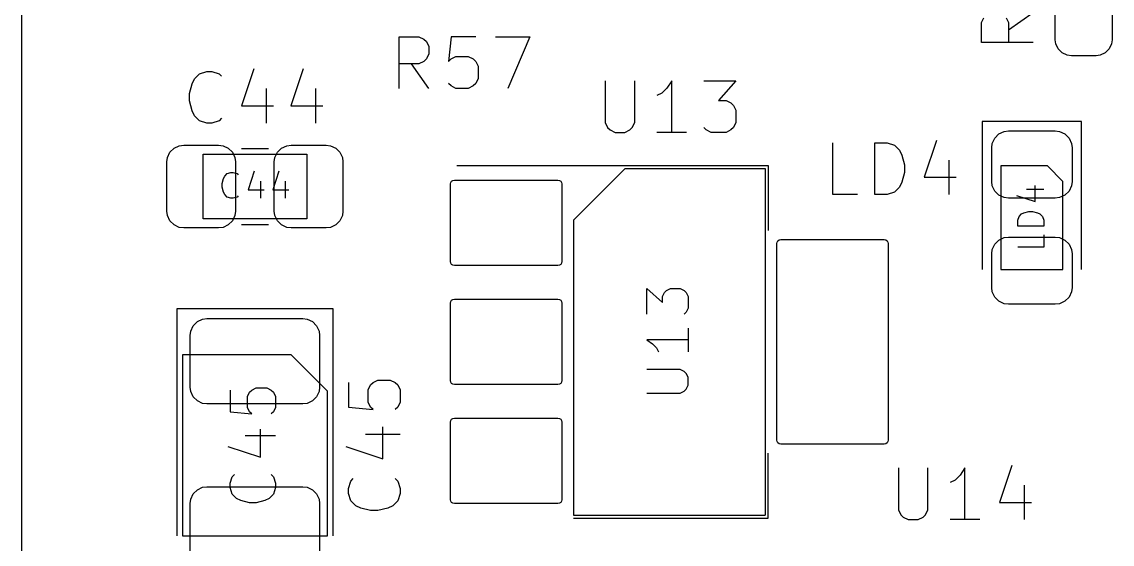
# Model space of a CAD drawing. Header units: millimetres. Extents: x 132 to 276, y -210 to -42.
# Drawn here: x 132.5 to 153.55, y -85.91 to -75.82 of the extents above; entities that cross this region are included whole.
import ezdxf

# ---------------------------------------------------------------- set-up
doc = ezdxf.new("R2010")
doc.units = ezdxf.units.MM
for name, color, linetype in [('BLACK', 7, 'CONTINUOUS'), ('GRAY3', 9, 'CONTINUOUS'), ('LYELLOW', 51, 'CONTINUOUS'), ('WHITE', 7, 'CONTINUOUS')]:
    doc.layers.add(name, color=color, linetype=linetype)

msp = doc.modelspace()

# ---------------------------------------------------------------- linework, layer by layer
at = {"layer": 'BLACK', "linetype": 'CONTINUOUS'}
for p, q in [((152.45, -76.1625), (152.45, -75.6625)), ((153.55, -75.6625), (153.55, -76.1625)), ((152.460648, -76.243381), (152.45, -76.1625)), ((153.55, -76.1625), (153.539352, -76.243381)), ((152.506515, -76.341743), (152.460648, -76.243381)), ((152.583257, -76.418485), (152.506515, -76.341743)), ((153.493485, -76.341743), (153.416743, -76.418485)), ((153.539352, -76.243381), (153.493485, -76.341743)), ((152.681619, -76.464352), (152.583257, -76.418485)), ((152.7625, -76.475), (152.681619, -76.464352)), ((153.2375, -76.475), (152.7625, -76.475)), ((153.318381, -76.464352), (153.2375, -76.475)), ((153.416743, -76.418485), (153.318381, -76.464352)), ((151.236074, -78.165883), (151.283775, -78.063587)), ((151.283775, -78.063587), (151.363587, -77.983775)), ((151.363587, -77.983775), (151.465883, -77.936074)), ((151.465883, -77.936074), (151.55, -77.925001)), ((151.55, -77.925001), (152.450001, -77.925)), ((152.450001, -77.925), (152.534117, -77.936074)), ((152.534117, -77.936074), (152.636413, -77.983775)), ((152.636413, -77.983775), (152.716225, -78.063587)), ((152.716225, -78.063587), (152.763926, -78.165883)), ((135.358776, -78.338588), (135.438588, -78.258776)), ((135.438588, -78.258776), (135.540884, -78.211074)), ((135.540884, -78.211074), (135.625, -78.2)), ((135.625, -78.2), (136.3, -78.2)), ((136.3, -78.2), (136.384116, -78.211074)), ((136.384116, -78.211074), (136.486412, -78.258776)), ((136.486412, -78.258776), (136.566224, -78.338588)), ((137.433776, -78.338588), (137.513588, -78.258776)), ((137.513588, -78.258776), (137.615884, -78.211074)), ((137.615884, -78.211074), (137.7, -78.2)), ((137.7, -78.2), (138.375, -78.2)), ((138.375, -78.2), (138.459116, -78.211074)), ((138.459116, -78.211074), (138.561412, -78.258776)), ((138.561412, -78.258776), (138.641224, -78.338588)), ((151.225, -78.249999), (151.236074, -78.165883)), ((151.225001, -78.9), (151.225, -78.249999)), ((152.763926, -78.165883), (152.774999, -78.25)), ((152.774999, -78.25), (152.775, -78.900001)), ((135.3, -78.525), (135.311074, -78.440884)), ((135.311074, -78.440884), (135.358776, -78.338588)), ((136.566224, -78.338588), (136.613926, -78.440884)), ((136.613926, -78.440884), (136.625, -78.525)), ((137.375, -78.525), (137.386074, -78.440884)), ((137.386074, -78.440884), (137.433776, -78.338588)), ((138.641224, -78.338588), (138.688926, -78.440884)), ((138.688926, -78.440884), (138.7, -78.525)), ((135.3, -79.475), (135.3, -78.525)), ((136.625, -78.525), (136.625, -79.475)), ((137.375, -79.475), (137.375, -78.525)), ((138.7, -78.525), (138.7, -79.475)), ((140.775, -78.95), (140.780709, -78.921299)), ((140.780709, -78.921299), (140.796967, -78.896967)), ((140.796967, -78.896967), (140.821299, -78.880709)), ((140.821299, -78.880709), (140.85, -78.875)), ((140.85, -78.875), (142.85, -78.875)), ((142.85, -78.875), (142.878701, -78.880709)), ((142.878701, -78.880709), (142.903033, -78.896967)), ((142.903033, -78.896967), (142.919291, -78.921299)), ((142.919291, -78.921299), (142.925, -78.95)), ((151.236074, -78.984117), (151.225001, -78.9)), ((152.775, -78.900001), (152.763926, -78.984117)), ((140.775, -80.45), (140.775, -78.95)), ((142.925, -78.95), (142.925, -80.45)), ((151.283775, -79.086413), (151.236074, -78.984117)), ((151.363587, -79.166225), (151.283775, -79.086413)), ((152.716225, -79.086413), (152.636413, -79.166225)), ((152.763926, -78.984117), (152.716225, -79.086413)), ((151.465883, -79.213926), (151.363587, -79.166225)), ((151.549999, -79.225), (151.465883, -79.213926)), ((152.45, -79.224999), (151.549999, -79.225)), ((152.534117, -79.213926), (152.45, -79.224999)), ((152.636413, -79.166225), (152.534117, -79.213926)), ((135.311074, -79.559116), (135.3, -79.475)), ((135.358776, -79.661412), (135.311074, -79.559116)), ((136.613926, -79.559116), (136.566224, -79.661412)), ((136.625, -79.475), (136.613926, -79.559116)), ((137.386074, -79.559116), (137.375, -79.475)), ((137.433776, -79.661412), (137.386074, -79.559116)), ((138.688926, -79.559116), (138.641224, -79.661412)), ((138.7, -79.475), (138.688926, -79.559116)), ((135.438588, -79.741224), (135.358776, -79.661412)), ((135.540884, -79.788926), (135.438588, -79.741224)), ((136.486412, -79.741224), (136.384116, -79.788926)), ((136.566224, -79.661412), (136.486412, -79.741224)), ((137.513588, -79.741224), (137.433776, -79.661412)), ((137.615884, -79.788926), (137.513588, -79.741224)), ((138.561412, -79.741224), (138.459116, -79.788926)), ((138.641224, -79.661412), (138.561412, -79.741224)), ((135.625, -79.8), (135.540884, -79.788926)), ((136.3, -79.8), (135.625, -79.8)), ((136.384116, -79.788926), (136.3, -79.8)), ((137.7, -79.8), (137.615884, -79.788926)), ((138.375, -79.8), (137.7, -79.8)), ((138.459116, -79.788926), (138.375, -79.8)), ((151.363587, -80.033775), (151.465883, -79.986074)), ((151.465883, -79.986074), (151.55, -79.975001)), ((151.55, -79.975001), (152.450001, -79.975)), ((152.450001, -79.975), (152.534117, -79.986074)), ((152.534117, -79.986074), (152.636413, -80.033775)), ((147.075, -80.1), (147.080709, -80.071299)), ((147.075, -83.9), (147.075, -80.1)), ((147.080709, -80.071299), (147.096967, -80.046967)), ((147.096967, -80.046967), (147.121299, -80.030709)), ((147.121299, -80.030709), (147.15, -80.025)), ((147.15, -80.025), (149.15, -80.025)), ((149.15, -80.025), (149.178701, -80.030709)), ((149.178701, -80.030709), (149.203033, -80.046967)), ((149.203033, -80.046967), (149.219291, -80.071299)), ((149.219291, -80.071299), (149.225, -80.1)), ((149.225, -80.1), (149.225, -83.9)), ((151.236074, -80.215883), (151.283775, -80.113587)), ((151.283775, -80.113587), (151.363587, -80.033775)), ((152.636413, -80.033775), (152.716225, -80.113587)), ((152.716225, -80.113587), (152.763926, -80.215883)), ((151.225, -80.299999), (151.236074, -80.215883)), ((151.225001, -80.95), (151.225, -80.299999)), ((152.763926, -80.215883), (152.774999, -80.3)), ((152.774999, -80.3), (152.775, -80.950001)), ((140.780709, -80.478701), (140.775, -80.45)), ((140.796967, -80.503033), (140.780709, -80.478701)), ((140.821299, -80.519291), (140.796967, -80.503033)), ((140.85, -80.525), (140.821299, -80.519291)), ((142.85, -80.525), (140.85, -80.525)), ((142.878701, -80.519291), (142.85, -80.525)), ((142.903033, -80.503033), (142.878701, -80.519291)), ((142.919291, -80.478701), (142.903033, -80.503033)), ((142.925, -80.45), (142.919291, -80.478701)), ((151.236074, -81.034117), (151.225001, -80.95)), ((151.283775, -81.136413), (151.236074, -81.034117)), ((152.763926, -81.034117), (152.716225, -81.136413)), ((152.775, -80.950001), (152.763926, -81.034117)), ((140.775, -81.25), (140.780709, -81.221299)), ((140.775, -82.75), (140.775, -81.25)), ((140.780709, -81.221299), (140.796967, -81.196967)), ((140.796967, -81.196967), (140.821299, -81.180709)), ((140.821299, -81.180709), (140.85, -81.175)), ((140.85, -81.175), (142.85, -81.175)), ((142.85, -81.175), (142.878701, -81.180709)), ((142.878701, -81.180709), (142.903033, -81.196967)), ((142.903033, -81.196967), (142.919291, -81.221299)), ((142.919291, -81.221299), (142.925, -81.25)), ((142.925, -81.25), (142.925, -82.75)), ((151.363587, -81.216225), (151.283775, -81.136413)), ((151.465883, -81.263926), (151.363587, -81.216225)), ((152.636413, -81.216225), (152.534117, -81.263926)), ((152.716225, -81.136413), (152.636413, -81.216225)), ((151.549999, -81.275), (151.465883, -81.263926)), ((152.45, -81.274999), (151.549999, -81.275)), ((152.534117, -81.263926), (152.45, -81.274999)), ((135.808776, -81.688588), (135.888588, -81.608776)), ((135.888588, -81.608776), (135.990884, -81.561074)), ((135.990884, -81.561074), (136.075, -81.55)), ((136.075, -81.55), (137.925, -81.55)), ((137.925, -81.55), (138.009116, -81.561074)), ((138.009116, -81.561074), (138.111412, -81.608776)), ((138.111412, -81.608776), (138.191224, -81.688588)), ((135.75, -81.875), (135.761074, -81.790884)), ((135.75, -82.875), (135.75, -81.875)), ((135.761074, -81.790884), (135.808776, -81.688588)), ((138.191224, -81.688588), (138.238926, -81.790884)), ((138.238926, -81.790884), (138.25, -81.875)), ((138.25, -81.875), (138.25, -82.875)), ((135.761074, -82.959116), (135.75, -82.875)), ((138.25, -82.875), (138.238926, -82.959116)), ((140.780709, -82.778701), (140.775, -82.75)), ((140.796967, -82.803033), (140.780709, -82.778701)), ((140.821299, -82.819291), (140.796967, -82.803033)), ((140.85, -82.825), (140.821299, -82.819291)), ((142.85, -82.825), (140.85, -82.825)), ((142.878701, -82.819291), (142.85, -82.825)), ((142.903033, -82.803033), (142.878701, -82.819291)), ((142.919291, -82.778701), (142.903033, -82.803033)), ((142.925, -82.75), (142.919291, -82.778701)), ((135.808776, -83.061412), (135.761074, -82.959116)), ((135.888588, -83.141224), (135.808776, -83.061412)), ((135.990884, -83.188926), (135.888588, -83.141224)), ((138.111412, -83.141224), (138.009116, -83.188926)), ((138.191224, -83.061412), (138.111412, -83.141224)), ((138.238926, -82.959116), (138.191224, -83.061412)), ((136.075, -83.2), (135.990884, -83.188926)), ((137.925, -83.2), (136.075, -83.2)), ((138.009116, -83.188926), (137.925, -83.2)), ((140.775, -83.55), (140.780709, -83.521299)), ((140.775, -85.05), (140.775, -83.55)), ((140.780709, -83.521299), (140.796967, -83.496967)), ((140.796967, -83.496967), (140.821299, -83.480709)), ((140.821299, -83.480709), (140.85, -83.475)), ((140.85, -83.475), (142.85, -83.475)), ((142.85, -83.475), (142.878701, -83.480709)), ((142.878701, -83.480709), (142.903033, -83.496967)), ((142.903033, -83.496967), (142.919291, -83.521299)), ((142.919291, -83.521299), (142.925, -83.55)), ((142.925, -83.55), (142.925, -85.05)), ((147.080709, -83.928701), (147.075, -83.9)), ((147.096967, -83.953033), (147.080709, -83.928701)), ((147.121299, -83.969291), (147.096967, -83.953033)), ((147.15, -83.975), (147.121299, -83.969291)), ((149.15, -83.975), (147.15, -83.975)), ((149.178701, -83.969291), (149.15, -83.975)), ((149.203033, -83.953033), (149.178701, -83.969291)), ((149.219291, -83.928701), (149.203033, -83.953033)), ((149.225, -83.9), (149.219291, -83.928701)), ((135.888588, -84.858776), (135.990884, -84.811074)), ((135.990884, -84.811074), (136.075, -84.8)), ((136.075, -84.8), (137.925, -84.8)), ((137.925, -84.8), (138.009116, -84.811074)), ((138.009116, -84.811074), (138.111412, -84.858776)), ((135.75, -85.125), (135.761074, -85.040884)), ((135.761074, -85.040884), (135.808776, -84.938588)), ((135.808776, -84.938588), (135.888588, -84.858776)), ((138.111412, -84.858776), (138.191224, -84.938588)), ((138.191224, -84.938588), (138.238926, -85.040884)), ((138.238926, -85.040884), (138.25, -85.125)), ((135.75, -86.125), (135.75, -85.125)), ((138.25, -85.125), (138.25, -86.125)), ((140.780709, -85.078701), (140.775, -85.05)), ((140.796967, -85.103033), (140.780709, -85.078701)), ((140.821299, -85.119291), (140.796967, -85.103033)), ((140.85, -85.125), (140.821299, -85.119291)), ((142.85, -85.125), (140.85, -85.125)), ((142.878701, -85.119291), (142.85, -85.125)), ((142.903033, -85.103033), (142.878701, -85.119291)), ((142.919291, -85.078701), (142.903033, -85.103033)), ((142.925, -85.05), (142.919291, -85.078701))]:
    msp.add_line(p, q, dxfattribs=at)
at = {"layer": 'GRAY3', "linetype": 'CONTINUOUS'}
for p, q in [((136, -78.375), (138, -78.375)), ((136, -79.625), (136, -78.375)), ((138, -78.375), (138, -79.625)), ((136.988095, -78.70334), (136.869048, -79.060482)), ((137.464285, -78.70334), (137.345238, -79.060482)), ((143.15, -79.65), (144.15, -78.65)), ((144.15, -78.65), (146.85, -78.65)), ((146.85, -78.65), (146.85, -85.35)), ((151.4, -78.6), (151.4, -80.6)), ((152.3, -78.6), (151.4, -78.6)), ((152.6, -78.9), (152.3, -78.6)), ((136.369048, -78.941435), (136.392857, -78.846197)), ((136.392857, -78.846197), (136.416667, -78.798578)), ((136.416667, -78.798578), (136.464286, -78.750959)), ((136.464286, -78.750959), (136.535714, -78.727149)), ((136.535714, -78.727149), (136.583333, -78.727149)), ((136.583333, -78.727149), (136.654762, -78.750959)), ((136.654762, -78.750959), (136.678571, -78.774768)), ((137.107143, -78.893816), (137.107143, -79.227149)), ((137.583333, -78.893816), (137.583333, -79.227149)), ((152.6, -80.6), (152.6, -78.9)), ((136.369048, -79.012863), (136.369048, -78.941435)), ((136.392857, -79.108101), (136.369048, -79.012863)), ((136.416667, -79.15572), (136.392857, -79.108101)), ((136.869048, -79.060482), (137.178571, -79.060482)), ((137.345238, -79.060482), (137.654761, -79.060482)), ((151.893816, -79.05238), (152.227149, -79.05238)), ((152.060482, -79.290475), (152.060482, -78.980952)), ((136.464286, -79.20334), (136.416667, -79.15572)), ((136.535714, -79.227149), (136.464286, -79.20334)), ((136.583333, -79.227149), (136.535714, -79.227149)), ((136.654762, -79.20334), (136.583333, -79.227149)), ((136.678571, -79.17953), (136.654762, -79.20334)), ((151.70334, -79.171428), (152.060482, -79.290475)), ((151.750959, -79.57619), (151.798578, -79.528571)), ((151.798578, -79.528571), (151.846197, -79.504761)), ((151.846197, -79.504761), (151.941435, -79.480952)), ((151.941435, -79.480952), (152.012863, -79.480952)), ((152.012863, -79.480952), (152.108101, -79.504761)), ((152.108101, -79.504761), (152.15572, -79.528571)), ((152.15572, -79.528571), (152.20334, -79.57619)), ((138, -79.625), (136, -79.625)), ((143.15, -79.65), (143.15, -85.35)), ((151.727149, -79.647618), (151.750959, -79.57619)), ((151.727149, -79.766666), (151.727149, -79.647618)), ((152.227149, -79.766666), (151.727149, -79.766666)), ((152.20334, -79.57619), (152.227149, -79.647618)), ((152.227149, -79.647618), (152.227149, -79.766666)), ((152.227149, -79.933333), (152.227149, -80.171428)), ((152.227149, -80.171428), (151.727149, -80.171428)), ((151.4, -80.6), (152.6, -80.6)), ((144.563855, -81.466666), (144.563855, -80.971428)), ((144.563855, -80.971428), (144.868617, -81.238094)), ((144.906712, -81.047618), (144.944807, -81.009523)), ((144.944807, -81.009523), (145.020998, -80.971428)), ((145.020998, -80.971428), (145.211474, -80.971428)), ((145.211474, -80.971428), (145.287664, -81.009523)), ((145.287664, -81.009523), (145.32576, -81.047618)), ((144.868617, -81.123809), (144.906712, -81.047618)), ((144.868617, -81.238094), (144.868617, -81.123809)), ((145.32576, -81.047618), (145.363855, -81.123809)), ((145.363855, -81.123809), (145.363855, -81.35238)), ((145.32576, -81.428571), (145.287664, -81.466666)), ((145.363855, -81.35238), (145.32576, -81.428571)), ((145.363855, -81.733333), (145.363855, -82.190476)), ((145.363855, -81.961904), (144.563855, -81.961904)), ((144.563855, -81.961904), (144.67814, -82.038095)), ((144.67814, -82.038095), (144.754331, -82.114285)), ((135.6, -82.25), (135.6, -85.75)), ((137.7, -82.25), (135.6, -82.25)), ((138.4, -82.95), (137.7, -82.25)), ((144.754331, -82.114285), (144.792426, -82.190476)), ((145.211474, -82.533332), (144.563855, -82.533332)), ((145.287664, -82.571428), (145.211474, -82.533332)), ((145.32576, -82.609523), (145.287664, -82.571428)), ((145.363855, -82.685713), (145.32576, -82.609523)), ((145.363855, -82.838094), (145.363855, -82.685713)), ((136.520345, -82.931428), (136.520345, -83.350476)), ((136.897488, -82.973333), (136.939393, -82.931428)), ((136.939393, -82.931428), (137.023202, -82.889523)), ((137.023202, -82.889523), (137.232726, -82.889523)), ((137.232726, -82.889523), (137.316536, -82.931428)), ((137.316536, -82.931428), (137.358441, -82.973333)), ((145.287664, -82.95238), (145.32576, -82.914285)), ((145.32576, -82.914285), (145.363855, -82.838094)), ((136.855583, -83.057142), (136.897488, -82.973333)), ((136.855583, -83.266666), (136.855583, -83.057142)), ((137.358441, -82.973333), (137.400345, -83.057142)), ((137.400345, -83.057142), (137.400345, -83.266666)), ((138.4, -85.75), (138.4, -82.95)), ((144.563855, -82.990475), (145.211474, -82.990475)), ((145.211474, -82.990475), (145.287664, -82.95238)), ((136.520345, -83.350476), (136.939393, -83.39238)), ((136.897488, -83.350476), (136.855583, -83.266666)), ((136.939393, -83.39238), (136.897488, -83.350476)), ((137.358441, -83.350476), (137.316536, -83.39238)), ((137.400345, -83.266666), (137.358441, -83.350476)), ((137.107012, -84.230475), (137.107012, -83.685714)), ((136.813679, -83.811428), (137.400345, -83.811428)), ((136.478441, -84.020952), (137.107012, -84.230475)), ((136.520345, -84.733333), (136.56225, -84.607618)), ((136.56225, -84.607618), (136.604155, -84.565714)), ((137.316536, -84.565714), (137.358441, -84.607618)), ((137.358441, -84.607618), (137.400345, -84.733333)), ((136.520345, -84.817142), (136.520345, -84.733333)), ((136.56225, -84.942856), (136.520345, -84.817142)), ((137.400345, -84.817142), (137.358441, -84.942856)), ((137.400345, -84.733333), (137.400345, -84.817142)), ((136.64606, -85.026666), (136.56225, -84.942856)), ((136.729869, -85.068571), (136.64606, -85.026666)), ((137.274631, -85.026666), (137.190821, -85.068571)), ((137.358441, -84.942856), (137.274631, -85.026666)), ((136.897488, -85.110475), (136.729869, -85.068571)), ((137.023202, -85.110475), (136.897488, -85.110475)), ((137.190821, -85.068571), (137.023202, -85.110475)), ((143.15, -85.35), (146.85, -85.35)), ((135.6, -85.75), (138.4, -85.75))]:
    msp.add_line(p, q, dxfattribs=at)
at = {"layer": 'LYELLOW', "linetype": 'CONTINUOUS'}
for p, q in [((151.024819, -75.833333), (151.072438, -75.738095)), ((151.501009, -75.738095), (151.548628, -75.833333)), ((152.024819, -75.642857), (151.548628, -75.97619)), ((151.024819, -76.214285), (151.024819, -75.833333)), ((151.548628, -75.833333), (151.548628, -76.214285)), ((139.785714, -77.104819), (139.785714, -76.104819)), ((139.785714, -76.104819), (140.166666, -76.104819)), ((140.166666, -76.104819), (140.261904, -76.152438)), ((140.261904, -76.152438), (140.309523, -76.200057)), ((140.309523, -76.200057), (140.357142, -76.295295)), ((140.785714, -76.104819), (140.738095, -76.581009)), ((141.261904, -76.104819), (140.785714, -76.104819)), ((141.642857, -76.104819), (142.309523, -76.104819)), ((142.309523, -76.104819), (141.880952, -77.104819)), ((140.357142, -76.295295), (140.357142, -76.438152)), ((152.024819, -76.214285), (151.024819, -76.214285)), ((140.261904, -76.581009), (140.166666, -76.628628)), ((140.309523, -76.53339), (140.261904, -76.581009)), ((140.357142, -76.438152), (140.309523, -76.53339)), ((140.738095, -76.581009), (140.785714, -76.53339)), ((140.785714, -76.53339), (140.880952, -76.485771)), ((140.880952, -76.485771), (141.119047, -76.485771)), ((141.119047, -76.485771), (141.214285, -76.53339)), ((141.214285, -76.53339), (141.261904, -76.581009)), ((141.261904, -76.581009), (141.309523, -76.676247)), ((135.833333, -76.917676), (135.928571, -76.822438)), ((135.928571, -76.822438), (136.071428, -76.774819)), ((136.071428, -76.774819), (136.166666, -76.774819)), ((136.166666, -76.774819), (136.309523, -76.822438)), ((136.309523, -76.822438), (136.357142, -76.870057)), ((136.97619, -76.7272), (136.738095, -77.441485)), ((137.928571, -76.7272), (137.690476, -77.441485)), ((140.166666, -76.628628), (139.785714, -76.628628)), ((140.357142, -77.104819), (140.023809, -76.628628)), ((141.309523, -76.676247), (141.309523, -76.914342)), ((135.738095, -77.20339), (135.785714, -77.012914)), ((135.785714, -77.012914), (135.833333, -76.917676)), ((140.785714, -77.0572), (140.738095, -77.00958)), ((141.261904, -77.00958), (141.214285, -77.0572)), ((141.309523, -76.914342), (141.261904, -77.00958)), ((143.761905, -76.954819), (143.761905, -77.764342)), ((144.333333, -77.764342), (144.333333, -76.954819)), ((145.047619, -76.954819), (144.952381, -77.097676)), ((145.047619, -77.954819), (145.047619, -76.954819)), ((145.666667, -76.954819), (146.285714, -76.954819)), ((146.285714, -76.954819), (145.952381, -77.335771)), ((135.738095, -77.346247), (135.738095, -77.20339)), ((137.214285, -77.108152), (137.214285, -77.774819)), ((138.166666, -77.108152), (138.166666, -77.774819)), ((140.880952, -77.104819), (140.785714, -77.0572)), ((141.119047, -77.104819), (140.880952, -77.104819)), ((141.214285, -77.0572), (141.119047, -77.104819)), ((144.857143, -77.192914), (144.761905, -77.240533)), ((144.952381, -77.097676), (144.857143, -77.192914)), ((135.785714, -77.536723), (135.738095, -77.346247)), ((136.738095, -77.441485), (137.357142, -77.441485)), ((137.690476, -77.441485), (138.309523, -77.441485)), ((145.952381, -77.335771), (146.095238, -77.335771)), ((146.095238, -77.335771), (146.190476, -77.38339)), ((146.190476, -77.38339), (146.238095, -77.431009)), ((146.238095, -77.431009), (146.285714, -77.526247)), ((135.833333, -77.631961), (135.785714, -77.536723)), ((135.928571, -77.7272), (135.833333, -77.631961)), ((146.285714, -77.526247), (146.285714, -77.764342)), ((136.071428, -77.774819), (135.928571, -77.7272)), ((136.166666, -77.774819), (136.071428, -77.774819)), ((136.309523, -77.7272), (136.166666, -77.774819)), ((136.357142, -77.67958), (136.309523, -77.7272)), ((143.761905, -77.764342), (143.809524, -77.85958)), ((143.809524, -77.85958), (143.857143, -77.9072)), ((144.238095, -77.9072), (144.285714, -77.85958)), ((144.285714, -77.85958), (144.333333, -77.764342)), ((145.714286, -77.9072), (145.666667, -77.85958)), ((146.238095, -77.85958), (146.190476, -77.9072)), ((146.285714, -77.764342), (146.238095, -77.85958)), ((151.04, -77.74), (151.04, -80.6)), ((152.96, -77.74), (151.04, -77.74)), ((152.96, -80.6), (152.96, -77.74)), ((143.857143, -77.9072), (143.952381, -77.954819)), ((143.952381, -77.954819), (144.142857, -77.954819)), ((144.142857, -77.954819), (144.238095, -77.9072)), ((145.333333, -77.954819), (144.761905, -77.954819)), ((145.809524, -77.954819), (145.714286, -77.9072)), ((146.095238, -77.954819), (145.809524, -77.954819)), ((146.190476, -77.9072), (146.095238, -77.954819)), ((136.738748, -78.265), (137.261252, -78.265)), ((148.157143, -79.154819), (148.157143, -78.154819)), ((148.966667, -79.154819), (148.966667, -78.154819)), ((148.966667, -78.154819), (149.204762, -78.154819)), ((149.204762, -78.154819), (149.347619, -78.202438)), ((149.347619, -78.202438), (149.442857, -78.297676)), ((149.442857, -78.297676), (149.490476, -78.392914)), ((150.157143, -78.1072), (149.919048, -78.821485)), ((149.490476, -78.392914), (149.538095, -78.58339)), ((150.395238, -78.488152), (150.395238, -79.154819)), ((140.9, -78.59), (146.91, -78.59)), ((146.91, -78.59), (146.91, -79.85)), ((149.538095, -78.726247), (149.490476, -78.916723)), ((149.538095, -78.58339), (149.538095, -78.726247)), ((149.490476, -78.916723), (149.442857, -79.011961)), ((149.919048, -78.821485), (150.538095, -78.821485)), ((149.347619, -79.1072), (149.204762, -79.154819)), ((149.442857, -79.011961), (149.347619, -79.1072)), ((148.633333, -79.154819), (148.157143, -79.154819)), ((149.204762, -79.154819), (148.966667, -79.154819)), ((136.738748, -79.735), (137.261252, -79.735)), ((135.49, -81.365), (135.49, -85.75)), ((138.51, -81.365), (135.49, -81.365)), ((138.51, -85.75), (138.51, -81.365)), ((138.804819, -82.785714), (138.804819, -83.261904)), ((139.185771, -82.928571), (139.23339, -82.833333)), ((139.185771, -83.166666), (139.185771, -82.928571)), ((139.23339, -82.833333), (139.281009, -82.785714)), ((139.281009, -82.785714), (139.376247, -82.738095)), ((139.376247, -82.738095), (139.614342, -82.738095)), ((139.614342, -82.738095), (139.70958, -82.785714)), ((139.70958, -82.785714), (139.7572, -82.833333)), ((139.7572, -82.833333), (139.804819, -82.928571)), ((139.804819, -82.928571), (139.804819, -83.166666)), ((138.804819, -83.261904), (139.281009, -83.309523)), ((139.23339, -83.261904), (139.185771, -83.166666)), ((139.281009, -83.309523), (139.23339, -83.261904)), ((139.7572, -83.261904), (139.70958, -83.309523)), ((139.804819, -83.166666), (139.7572, -83.261904)), ((139.471485, -84.261904), (139.471485, -83.642857)), ((139.138152, -83.785714), (139.804819, -83.785714)), ((138.7572, -84.023809), (139.471485, -84.261904)), ((146.91, -85.41), (146.91, -84.15)), ((151.612381, -84.3872), (151.374286, -85.101485)), ((149.421905, -84.434819), (149.421905, -85.244342)), ((149.993333, -85.244342), (149.993333, -84.434819)), ((150.612381, -84.577676), (150.517143, -84.672914)), ((150.707619, -84.434819), (150.612381, -84.577676)), ((150.707619, -85.434819), (150.707619, -84.434819)), ((138.804819, -84.833333), (138.852438, -84.690476)), ((138.852438, -84.690476), (138.900057, -84.642857)), ((139.70958, -84.642857), (139.7572, -84.690476)), ((139.7572, -84.690476), (139.804819, -84.833333)), ((150.517143, -84.672914), (150.421905, -84.720533)), ((151.850476, -84.768152), (151.850476, -85.434819)), ((138.804819, -84.928571), (138.804819, -84.833333)), ((138.852438, -85.071428), (138.804819, -84.928571)), ((139.804819, -84.928571), (139.7572, -85.071428)), ((139.804819, -84.833333), (139.804819, -84.928571)), ((138.947676, -85.166666), (138.852438, -85.071428)), ((139.042914, -85.214285), (138.947676, -85.166666)), ((139.23339, -85.261904), (139.042914, -85.214285)), ((139.566723, -85.214285), (139.376247, -85.261904)), ((139.661961, -85.166666), (139.566723, -85.214285)), ((139.7572, -85.071428), (139.661961, -85.166666)), ((149.421905, -85.244342), (149.469524, -85.33958)), ((149.945714, -85.33958), (149.993333, -85.244342)), ((151.374286, -85.101485), (151.993333, -85.101485)), ((139.376247, -85.261904), (139.23339, -85.261904)), ((143.15, -85.41), (146.91, -85.41)), ((149.469524, -85.33958), (149.517143, -85.3872)), ((149.517143, -85.3872), (149.612381, -85.434819)), ((149.612381, -85.434819), (149.802857, -85.434819)), ((149.802857, -85.434819), (149.898095, -85.3872)), ((149.898095, -85.3872), (149.945714, -85.33958)), ((150.993333, -85.434819), (150.421905, -85.434819))]:
    msp.add_line(p, q, dxfattribs=at)
at = {"layer": 'WHITE', "linetype": 'CONTINUOUS'}
msp.add_line((132.5, -132.5), (132.5, -49.5), dxfattribs=at)

doc.saveas('drawing.dxf')
